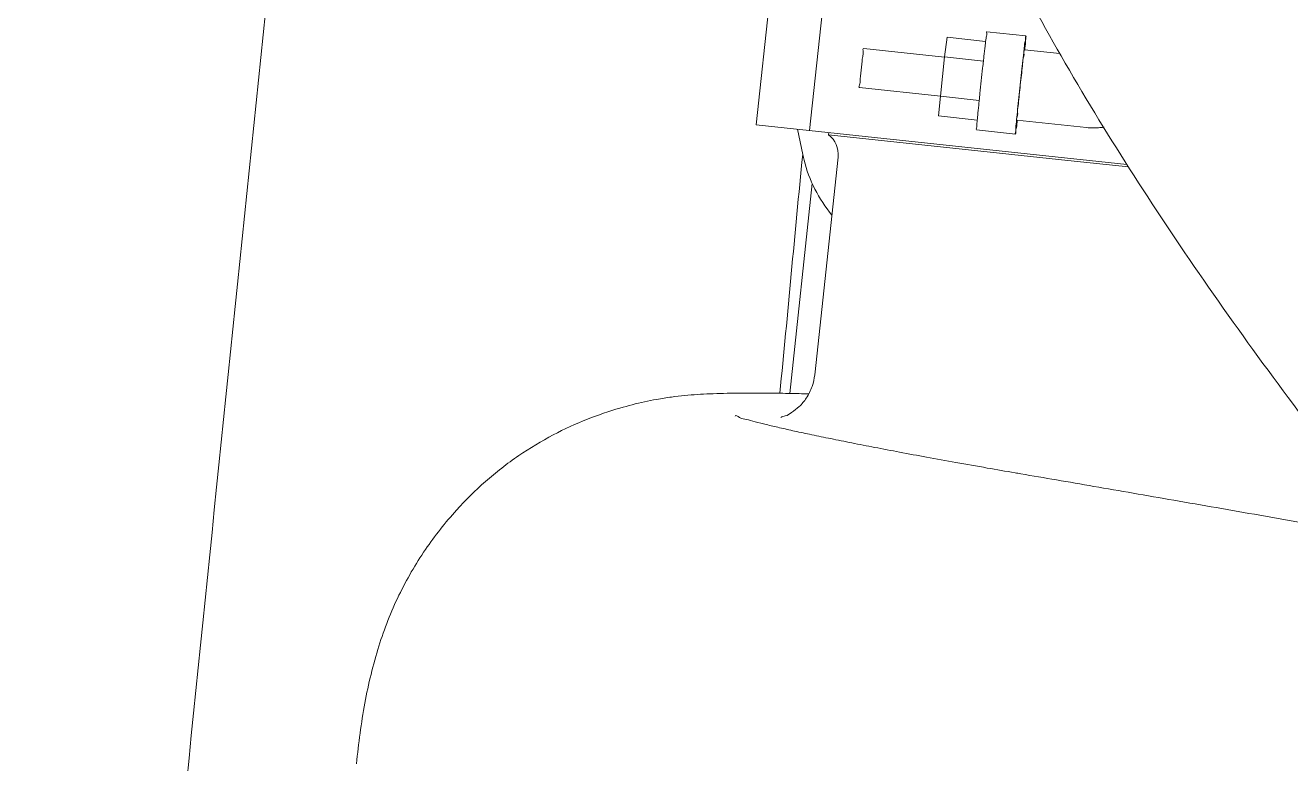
# Model space of a CAD drawing. Header units: millimetres. Extents: x 8265 to 78888, y 1905 to 34251.
# Drawn here: x 38787.28 to 38807.79, y 24308.23 to 24320.2 of the extents above; entities that cross this region are included whole.
import ezdxf

# ---------------------------------------------------------------- set-up
doc = ezdxf.new("R2010")
doc.units = ezdxf.units.MM
doc.layers.add('495_IMPIANTI_001-AM_0', color=6, linetype='Continuous', lineweight=0)

# ---------------------------------------------------------------- blocks, each defined once
blk = doc.blocks.new('gruppo elettrogeno')
at = {"layer": '495_IMPIANTI_001-AM_0'}
for p, q in [((176.6365397114096, -306.7893943362624), (176.6363721589405, -306.7894505936538)), ((174.3103864523491, -310.5982192419187), (174.3103864523491, -307.1748285814547)), ((173.9395172018594, -311.0698170277619), (173.9395574983591, -307.517792253585)), ((174.5133002201692, -311.0507709225649), (174.6386455764805, -311.4462117868252)), ((170.2261865248092, -311.4111985938844), (169.24124389588, -311.4111909438225)), ((174.1310133292191, -311.4111808120042), (170.2261865248092, -311.4111985938844)), ((174.131012931859, -311.4462067748946), (174.1310133292191, -311.4111808120042)), ((175.3149837172004, -311.4462143570245), (169.2679458683888, -311.4461756324026)), ((174.4437812197793, -311.4462087778347), (174.443767131319, -313.6462087777918)), ((175.3150434127801, -311.4462143574028), (175.3150293243089, -313.6462143573635)), ((171.1192621086502, -311.7461874879746), (171.75423084055, -311.7461915542235)), ((169.9825840935591, -311.9736988103114), (171.1192606516597, -311.9737060894122)), ((171.7588638451307, -311.9047554348226), (172.389198557039, -311.9047594713929)), ((172.389198557039, -311.9047594713929), (172.3947091159898, -312.2254775812044)), ((171.75974038409, -312.2254735149554), (172.3947091159898, -312.2254775812044)), ((172.3947091159898, -312.2254775812044), (172.3947050083407, -312.8669137302541)), ((173.7131312873898, -312.228704098733), (172.3947090953898, -312.2286956557518)), ((171.75973627643, -312.8669096640124), (172.3947050083298, -312.8669137302541)), ((172.3947050083298, -312.8669137302541), (172.3891903417207, -313.1876317695032)), ((173.713127220939, -312.8637040987242), (172.3947050289389, -312.863695655743)), ((170.5415688310095, -313.1186651871039), (171.1192533194899, -313.1186688865027)), ((171.7588556298106, -313.1876277329329), (172.3891903417207, -313.1876317695032)), ((171.1192518624903, -313.346187487944), (171.7542205943992, -313.3461915541857))]:
    blk.add_line(p, q, dxfattribs=at)
blk.add_arc((174.3395172018299, -311.0698215656239), 0.4, 179.9993500001951, 238.5832135644137, dxfattribs=at)
for points, start_tangent, end_tangent in [([(183.3868449542988, -339.045124299596), (183.4467817833392, -330.8371471825822), (183.4474265878798, -320.9268406364945), (183.4085111709701, -309.0893526336449), (183.3503067544007, -297.3141099658033), (183.3039873459893, -287.300913281234), (183.2786732121403, -278.6548967028839), (183.2752163350997, -274.4648474152718)], (0.003447947651578939, 0.9999940558108295), (-0.0003465696460881933, 0.9999999399447385)), ([(179.4806637897691, -304.719152671064), (179.9134855501397, -304.0302419244445), (180.2629204272889, -303.2459769940115), (180.4980528603392, -302.3927157003027), (180.6256423724699, -301.4493316548733), (180.6553327724396, -300.4584873992035)], (0.5845014163967783, 0.8113926880556419), (-0.009723087062947722, 0.9999527296717413)), ([(176.6365392059197, -306.7893928319727), (177.0219283578099, -306.6457625281737), (177.5259595078896, -306.410726424002), (178.0523422684291, -306.0978144521951), (178.5714135497001, -305.7050361262636), (179.0652658035597, -305.2290595953828), (179.480661139889, -304.7191518495647)], (0.9479134355192598, 0.3185280501966414), (0.5845570835261381, 0.8113525843302748)), ([(164.5804558190193, -305.8823652480432), (165.0589664957988, -305.9182216541531), (165.7937620844696, -305.9710777062837), (166.5215462682499, -306.0213663942241), (167.2362893290192, -306.0696164102528), (167.9319599029204, -306.1158948476923), (168.6035018036491, -306.1599254587354), (169.2476775103205, -306.2015443978935), (169.8623864422807, -306.2407351852935), (170.4458259970197, -306.2777423223242), (170.5416854514806, -306.2838735066043)], (0.9971046282746712, -0.07604183239000603), (0.9979516012872697, -0.06397344361666475)), ([(170.5416854514806, -306.2838735066043), (170.9963053011488, -306.3134571430937), (171.5123820780591, -306.3486230590943), (171.9928401398101, -306.3835096255943), (172.4377148163894, -306.4180638658954), (172.8485502131807, -306.4518970261352), (173.2262976331695, -306.4847263007732), (173.5714929867991, -306.5164265063841), (173.8844500036394, -306.5469412676039), (174.165885259079, -306.5763624294932), (174.4163597118295, -306.6047315587648), (174.634650896649, -306.6318299131535), (174.81862716674, -306.6571943420831), (174.9670514955997, -306.6802475481827), (175.0787861908993, -306.7001192241232), (175.1531574560104, -306.7161861349641)], (0.9979516012871845, -0.06397344361799391), (0.1327167407979481, 0.9911540075649043)), ([(173.9589313528595, -321.1832946937329), (173.8639041122497, -319.9722612745254), (173.5974322544607, -318.7818523173055), (173.1595386003592, -317.5567385555742), (172.5315277741392, -316.2445448749722), (171.6715723211801, -314.7770047317326), (170.517420621989, -313.0832264205137), (169.2186729958594, -311.3816187499551), (167.8305788335201, -309.7137351606625), (166.3595948490001, -308.0692187048126), (164.8208586817491, -306.4576948950826)], (-0.001658209395466873, 0.9999986251698554), (-0.701926181000496, 0.7122497008957316)), ([(173.9395636318095, -307.5177778612242), (173.9615081162792, -307.3276108428845), (174.03516163321, -307.1285734055136), (174.1363264307893, -306.9783021438934), (174.2463270822791, -306.8707286867657), (174.3431230114093, -306.8043571252028), (174.4108036448597, -306.7705446013033), (174.4110597827494, -306.7695434716015)], (-7.961637003236136e-05, 0.9999999968306168), (-0.3305972705745553, 0.9437719240837027)), ([(174.0085815124094, -307.2005313621639), (174.3048087483803, -307.1753413418237), (174.6109442105299, -307.1471981962832), (174.8906620580801, -307.1190297633448), (175.14592397058, -307.0905826166136), (175.37988190746, -307.0613980008829), (175.5957141311192, -307.0309060576847), (175.7987603605688, -306.9980037653049), (175.9984784622793, -306.9603260439735), (176.2089703784895, -306.9132741499025), (176.4454173313097, -306.8496714459225), (176.6363942404896, -306.789426010143)], (0.99664115282617, 0.0818926888880972), (0.9479256661512132, 0.3184916505212949)), ([(174.4713913843698, -307.1602402784747), (174.5124433008405, -311.0484878137731)], (0.004698380651066044, -0.9999889625487163), (0.004265633790266152, -0.9999909021427983)), ([(171.1192621086502, -311.7461874879746), (171.1172071809997, -311.7734468137942), (171.1152919441392, -311.8533671395426), (171.1137314910302, -311.9736345481224)], (-0.9999999999794349, 6.413282684684204e-06), (-0.01253711590571398, -0.999921407273975)), ([(171.1247898131987, -311.9736346189429), (171.123230900439, -311.8533671903542), (171.1213166871803, -311.7734468400931), (171.1192621086502, -311.7461874879746)], (-0.01252430919707441, 0.9999215677637602), (-0.9999999999794349, 6.413282684684204e-06)), ([(171.7588197776604, -311.9046961063441), (171.7581996323497, -311.8533712565923), (171.7562854190801, -311.7734509063421), (171.75423084055, -311.7461915542235)], (-0.01368259944984039, 0.9999063888546245), (-0.9999999999794482, 6.411221277374145e-06)), ([(169.8121479346592, -311.9868902734752), (169.72517259905, -312.0042696948049), (169.6997007902901, -312.0108382705739)], (-0.9879476172106784, -0.1547885837125689), (-0.9650222508931854, -0.2621679905729342)), ([(169.982590782789, -311.9736954957743), (169.8882929051506, -311.9777033313449), (169.8121479346592, -311.9868902734752)], (-0.9999999986710526, 5.155477438080906e-05), (-0.987947617210643, -0.1547885837127947)), ([(171.124938116589, -312.5461875243245), (171.1247090237193, -312.384900874692), (171.1240382391406, -312.2366807072622), (171.1229801058398, -312.113534938494), (171.1216203474687, -312.0254401062057), (171.1200610675496, -311.9795335597528)], (6.403854936671223e-06, 0.9999999999794953), (-0.9904130939723035, -0.1381372624899199)), ([(171.1248742979806, -311.9805020989525), (171.1247898131987, -311.9736346189429)], (-0.01206670064710555, 0.9999271947174421), (-0.0125243088784678, 0.9999215677677509)), ([(171.1271959418791, -312.5461875387746), (171.1269267544503, -312.3391323009646), (171.1261348849494, -312.1461875319737), (171.1248742979806, -311.9805020989525)], (6.403855410601738e-06, 0.9999999999794953), (-0.01206670095904356, 0.9999271947136776)), ([(171.7614781366992, -312.2254663695539), (171.7611036168601, -312.1461915982154), (171.7598430298804, -311.9805061651941), (171.7588197776604, -311.9046961063441)], (-0.004377659976330417, 0.9999904180006586), (-0.01368259940784382, 0.999906388855199)), ([(171.7621646737789, -312.5461916050126), (171.7618954863592, -312.3391363672026), (171.7614781366992, -312.2254663695539)], (6.403834640281879e-06, 0.9999999999794955), (-0.004377659976791643, 0.9999904180006565)), ([(173.713127220939, -312.8637040987242), (173.7149795873192, -312.8030670062844), (173.7156770881993, -312.7328259326432), (173.7161251893303, -312.6443170136126), (173.7162800274491, -312.5462041188921), (173.7161264459301, -312.4480912221925), (173.7156794784005, -312.359582297443), (173.7149828771508, -312.2893412148742), (173.7131312873898, -312.228704098733)], (0.9999999999795186, -6.400216949305135e-06), (-0.9999999999795186, 6.400216949405915e-06)), ([(171.124938116589, -312.5461875243245), (171.1247069580095, -312.707474171003), (171.1240342750698, -312.8556943298327), (171.1229745645596, -312.978840085053), (171.1216136779003, -313.0669348999336), (171.1200538100202, -313.1128414264249)], (-6.403854936332298e-06, -0.9999999999794953), (-0.990411324688016, 0.1381499472664735)), ([(171.1271959418791, -312.5461875387746), (171.1269241025493, -312.7532427731139), (171.1261297618803, -312.9461875319548), (171.1248670528494, -313.1118729488235)], (-6.403837732912368e-06, -0.9999999999794955), (-0.01207950771046793, -0.9999270400851619)), ([(171.7621646737789, -312.5461916050126), (171.76189283446, -312.7532468393629), (171.76147402895, -312.8669168316746)], (-6.403834639882106e-06, -0.9999999999794954), (-0.004390467566053107, -0.9999903618508288)), ([(171.76147402895, -312.8669168316746), (171.7610984937801, -312.9461915982038), (171.7598357847492, -313.1118770150724), (171.758811561589, -313.1876870608439)], (-0.004390467552540502, -0.9999903618508882), (-0.01369540591688305, -0.999906213530435)), ([(171.1192518624903, -313.346187487944), (171.1171972839693, -313.3189281358218), (171.1152830706997, -313.2390077855753), (171.1137241579399, -313.1187403569829)], (-0.9999999999794315, 6.413818285376055e-06), (-0.01252430919707441, 0.9999215677637602)), ([(171.1247824801194, -313.1187404277925), (171.1232220270103, -313.2390078363833), (171.1213067901499, -313.3189281621244), (171.1192518624903, -313.346187487944)], (-0.01253711590571398, -0.999921407273975), (-0.9999999999794349, 6.413282684684204e-06)), ([(171.1248670528494, -313.1118729488235), (171.1247824801194, -313.1187404277925)], (-0.01207950768830484, -0.9999270400854295), (-0.01253711613618955, -0.9999214072710855)), ([(171.758811561589, -313.1876870608439), (171.7581907589101, -313.239011902625), (171.7562755220497, -313.3189322283733), (171.7542205943992, -313.3461915541857)], (-0.01369540588458608, -0.9999062135308774), (-0.9999999999794482, 6.411221277374145e-06))]:
    blk.add_spline(points, degree=3, dxfattribs=dict(at, start_tangent=start_tangent, end_tangent=end_tangent))
blk.add_open_spline([(174.5124433008405, -311.0484878137731), (174.5029999786129, -311.0186214908654), (174.386055660214, -310.6746649176284), (174.1768960244735, -310.3579366031163), (173.9395279358105, -310.1236490786223)], degree=3, knots=[0, 0, 0, 0, 0.9397107112880566, 10.90259306057047, 10.90259306057047, 10.90259306057047, 10.90259306057047], dxfattribs=at)

msp = doc.modelspace()

# ---------------------------------------------------------------- block references
at = {"layer": '495_IMPIANTI_001-AM_0', "linetype": 'Continuous', "rotation": 173.8923967405046}
msp.add_blockref('gruppo elettrogeno', (38940.31072981787, 23990.25911065413), dxfattribs=at)

doc.saveas('drawing.dxf')
